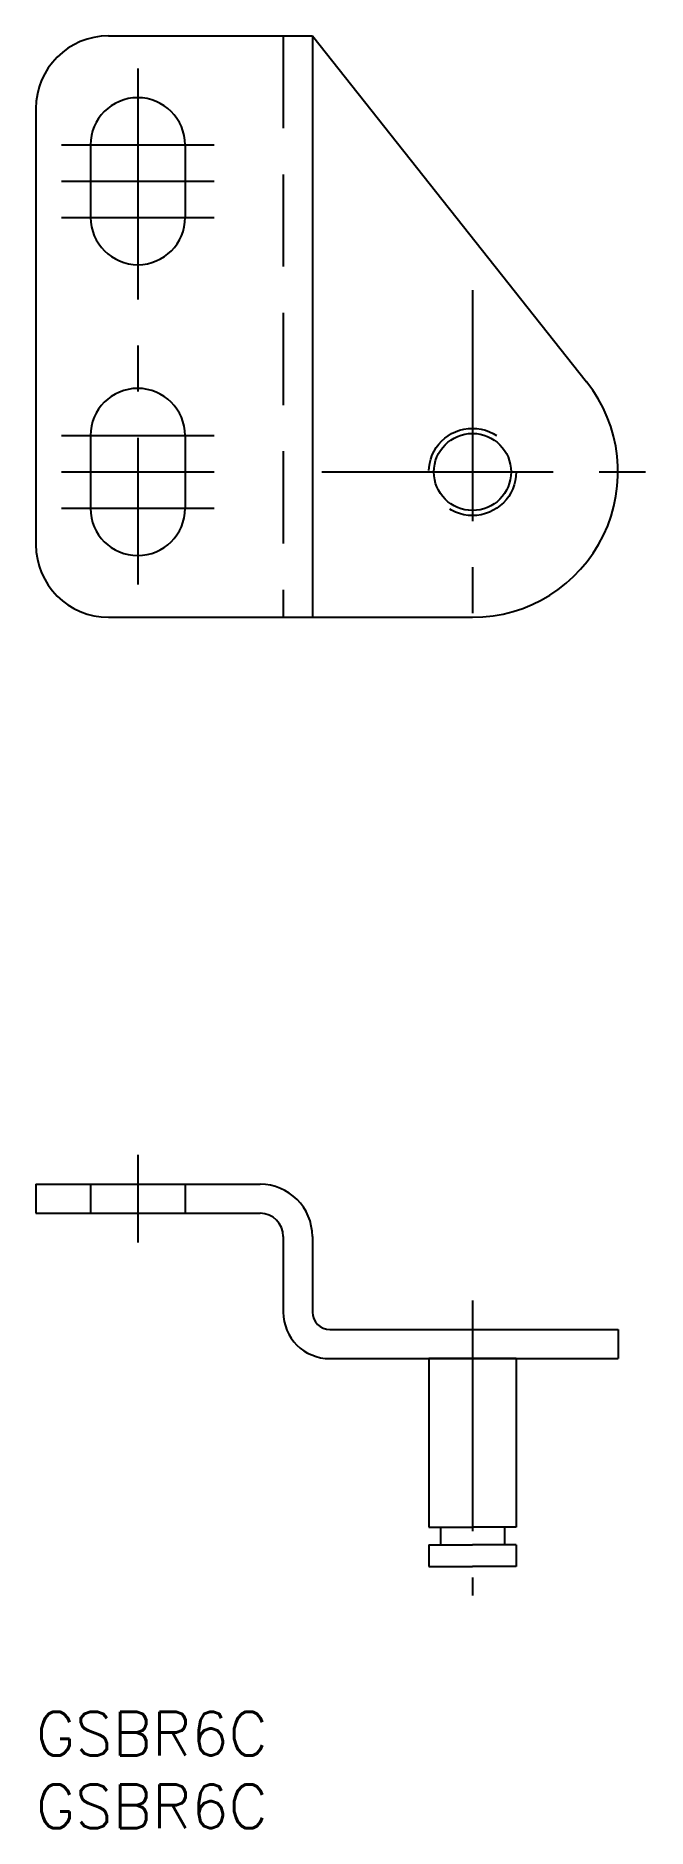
# Model space of a CAD drawing. Extents: x 0 to 42, y -8 to 115.
import ezdxf

# ---------------------------------------------------------------- set-up
doc = ezdxf.new("R2010")
doc.units = 0
doc.header["$LTSCALE"] = 0.5
doc.linetypes.add('CENTER', pattern=[50.8, 31.75, -6.35, 6.35, -6.35])
doc.linetypes.add('DASHED', pattern=[19.05, 12.7, -6.35])
doc.layers.get('0').update_dxf_attribs({"linetype": 'CONTINUOUS'})
for name, color, linetype in [('MSM_CENTER', 1, 'CENTER'), ('MSM_CONTINUOUS', 7, 'CONTINUOUS'), ('MSM_DASHED', 4, 'DASHED'), ('MSM_PART_NUMBER', 7, 'CONTINUOUS')]:
    doc.layers.add(name, color=color, linetype=linetype)
doc.styles.get("Standard").update_dxf_attribs({"font": 'txt.shx', "height": 3, "bigfont": 'bigfont.shx'})

# ---------------------------------------------------------------- blocks, each defined once
blk = doc.blocks.new('*U19')
at = {"layer": 'MSM_PART_NUMBER'}
blk.add_text('GSBR6C', height=3, dxfattribs=at).set_placement((0, -3))
blk = doc.blocks.new('*U20')
at = {"layer": 'MSM_PART_NUMBER'}
blk.add_text('GSBR6C', height=3, dxfattribs=at).set_placement((0, -8))

msp = doc.modelspace()

# ---------------------------------------------------------------- linework, layer by layer
for p, q in [((5, 115.3), (19, 115.3)), ((19, 115.3), (19, 75.3)), ((19, 115.3), (37.84, 91.51)), ((0, 110.3), (0, 80.3)), ((3.75, 107.8), (3.76, 102.81)), ((10.25, 107.8), (10.26, 102.82)), ((3.75, 87.8), (3.75, 82.8)), ((10.25, 87.8), (10.25, 82.8)), ((5, 75.3), (30, 75.3)), ((0, 36.3), (15.4, 36.3)), ((0, 36.3), (0, 34.3)), ((0, 34.3), (15.4, 34.3)), ((17, 32.7), (17, 27.5)), ((19, 32.7), (19, 27.5)), ((20.2, 26.3), (40, 26.3)), ((40, 26.3), (40, 24.3)), ((20.2, 24.3), (40, 24.3)), ((27, 24.3), (27, 12.7)), ((33, 24.3), (27, 24.3)), ((33, 24.3), (33, 12.7)), ((27, 12.7), (30, 12.7)), ((27.8, 12.7), (27.8, 11.5)), ((33, 12.7), (30, 12.7)), ((32.2, 12.7), (32.2, 11.5)), ((27, 11.5), (30, 11.5)), ((27, 11.5), (27, 10)), ((33, 11.5), (30, 11.5)), ((33, 11.5), (33, 10)), ((27, 10), (30, 10)), ((33, 10), (30, 10))]:
    msp.add_line(p, q)
msp.add_circle((30, 85.3), 2.65)
for centre, radius, start, end in [((5, 110.3), 5, 90, 180), ((7, 107.8), 3.25, 360, 180), ((7.01, 102.81), 3.25, 180, 0), ((30, 85.3), 10, 270, 38.3739), ((7, 87.8), 3.25, 0, 180), ((7, 82.8), 3.25, 180, 0), ((5, 80.3), 5, 180, 270), ((15.4, 32.7), 3.6, 0, 90), ((15.4, 32.7), 1.6, 0, 90), ((20.2, 27.5), 3.2, 180, 270), ((20.2, 27.5), 1.2, 180, 270)]:
    msp.add_arc(centre, radius, start, end)
at = {"layer": 'MSM_CENTER'}
for p, q in [((7, 113.05), (7, 77.55)), ((1.75, 107.8), (12.25, 107.8)), ((1.75, 105.3), (12.25, 105.3)), ((1.75, 102.8), (12.25, 102.8)), ((30, 97.8), (30, 73.3)), ((1.75, 87.8), (12.25, 87.8)), ((1.75, 85.3), (12.25, 85.3)), ((19.66, 85.3), (42, 85.3)), ((1.75, 82.8), (12.25, 82.8)), ((7, 38.32), (7, 32.3)), ((30, 28.3), (30, 8))]:
    msp.add_line(p, q, dxfattribs=at)
at = {"layer": 'MSM_DASHED'}
for p, q in [((17, 115.3), (17, 75.3)), ((3.75, 36.3), (3.75, 34.3)), ((10.25, 36.3), (10.25, 34.3))]:
    msp.add_line(p, q, dxfattribs=at)
msp.add_circle((30, 85.3), 3, dxfattribs=at)

# ---------------------------------------------------------------- block references
at = {"layer": 'MSM_CONTINUOUS'}
for name in ['*U19', '*U20']:
    msp.add_blockref(name, (0, 0), dxfattribs=at)

doc.saveas('drawing.dxf')
